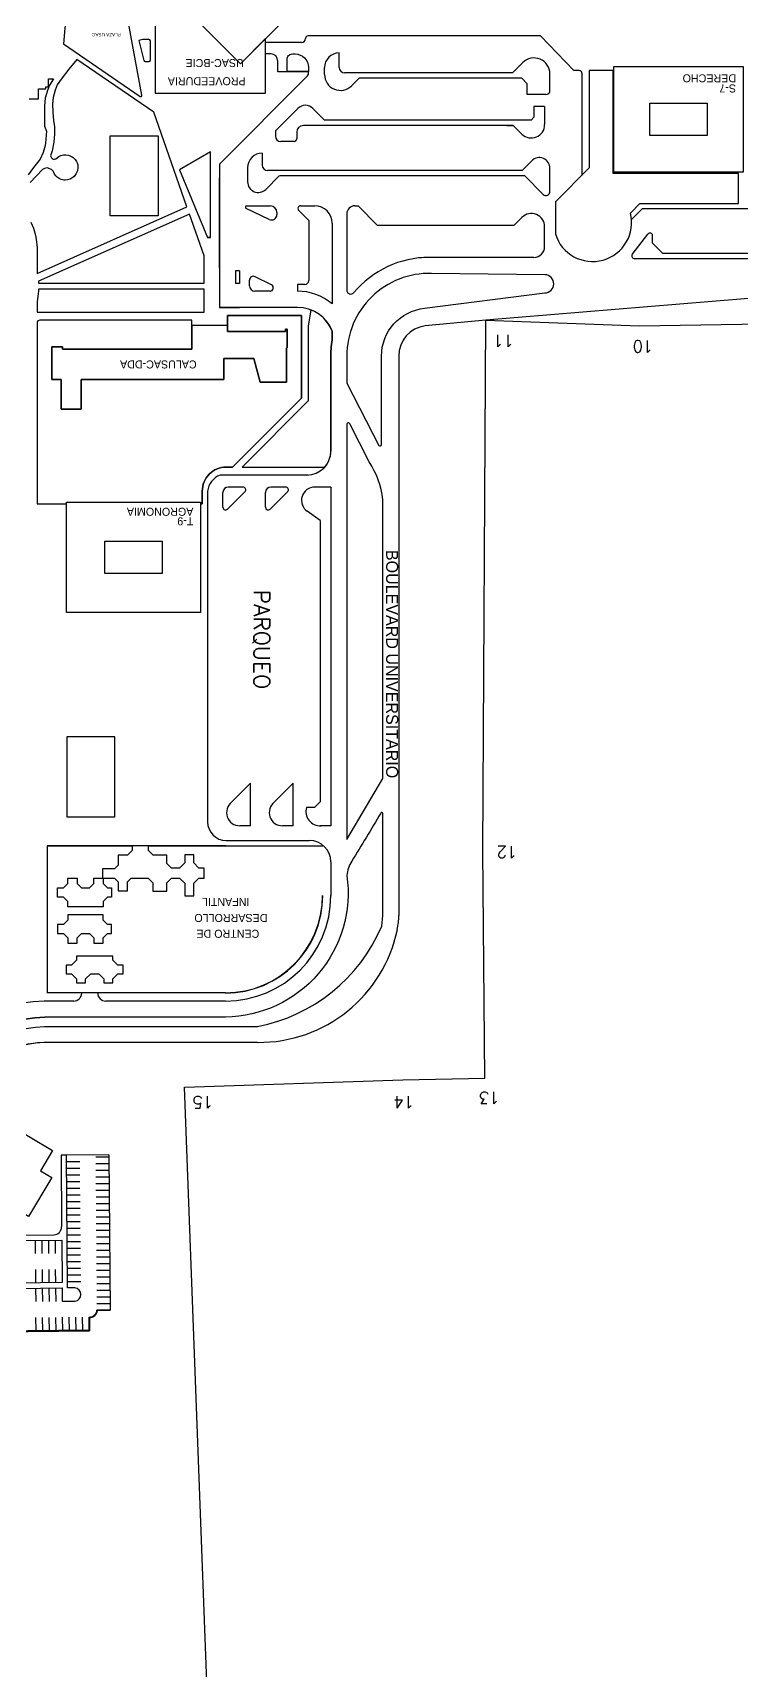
# Model space of a CAD drawing. Header units: millimetres. Extents: x 1062 to 2630, y 446 to 2121.
# Drawn here: x 1840 to 2106, y 1100 to 1714 of the extents above; entities that cross this region are included whole.
import ezdxf

# ---------------------------------------------------------------- set-up
doc = ezdxf.new("R2010")
doc.units = ezdxf.units.MM
for name, color, linetype in [('1 EDIFICIO_MOSHE', 5, 'Continuous'), ('2 AREA VERDE_MOSHE', 3, 'Continuous'), ('3 LIMITE GENERAL_MOSHE', 4, 'Continuous'), ('5 TEXTO_MOSHE', 1, 'Continuous'), ('6 AREAS DEPORTIVAS', 194, 'Continuous'), ('7 ZONA DE PARQUEO MOSHE', 132, 'Continuous')]:
    doc.layers.add(name, color=color, linetype=linetype)
doc.styles.add('md', font='')
doc.styles.add('R', font='romans.shx')
doc.styles.get('md').set_extended_font_data('MicrogrammaDMedExt')

msp = doc.modelspace()

# ---------------------------------------------------------------- linework, layer by layer
at = {"layer": '1 EDIFICIO_MOSHE', "linetype": 'Continuous', "ltscale": 0.05}
msp.add_line((1852.53, 1497.96), (1852.53, 1534.5), dxfattribs=at)
at = {"layer": '1 EDIFICIO_MOSHE'}
msp.add_lwpolyline([(1886.05, 1734.35), (1917.91, 1702.5), (1949.81, 1734.4), (1917.96, 1766.25), (1886.06, 1734.35)], dxfattribs=at)
for points in [[(1895.94, 1724.47), (1885.84, 1724.47), (1885.84, 1691.46), (1927.37, 1691.46), (1927.37, 1711.95), (1917.91, 1702.5)], [(2106.87, 1661.84), (2058.22, 1661.84), (2058.22, 1701.49), (2106.87, 1701.49)], [(2093.36, 1675.56), (2071.73, 1675.56), (2071.73, 1687.77), (2093.36, 1687.77)], [(1872.05, 1401.74), (1870.63, 1400.33), (1866.12, 1400.33), (1866.12, 1396.89), (1870.63, 1396.89), (1872.05, 1395.48), (1872.05, 1392.15), (1875.45, 1392.15), (1875.45, 1395.48), (1876.86, 1396.89), (1880.3, 1396.89), (1883.23, 1396.89), (1885, 1395.12), (1885, 1392.02), (1890.3, 1392.02), (1890.3, 1395.12), (1892.07, 1396.89), (1895.07, 1396.89), (1896.99, 1394.98), (1896.99, 1390.18), (1900.39, 1390.18), (1900.39, 1394.98), (1902.3, 1396.89), (1904.3, 1396.89), (1904.3, 1400.65), (1902.3, 1400.65), (1900.39, 1402.57), (1900.39, 1405.57), (1896.99, 1405.57), (1896.99, 1402.57), (1895.07, 1400.65), (1892.07, 1400.65), (1890.3, 1402.42), (1890.3, 1405.53), (1885.1, 1405.53), (1883.33, 1407.3), (1883.33, 1409), (1877.22, 1409), (1877.22, 1407.3), (1875.45, 1405.53), (1872.05, 1405.53)], [(1849.23, 1393.19), (1851.43, 1393.19), (1853.06, 1394.82), (1853.06, 1396.82), (1856.56, 1396.82), (1856.56, 1394.82), (1858.19, 1393.19), (1861.19, 1393.19), (1862.82, 1394.82), (1862.82, 1396.82), (1866.32, 1396.82), (1866.32, 1394.82), (1867.95, 1393.19), (1869.45, 1393.19), (1869.45, 1389.79), (1867.95, 1389.79), (1866.32, 1388.16), (1866.32, 1386.16), (1853.06, 1386.16), (1853.06, 1388.16), (1851.43, 1389.79), (1849.23, 1389.79)], [(1849.23, 1376.12), (1851.43, 1376.12), (1853.06, 1374.49), (1853.06, 1372.49), (1856.56, 1372.49), (1856.56, 1374.49), (1858.19, 1376.12), (1861.19, 1376.12), (1862.82, 1374.49), (1862.82, 1372.49), (1866.32, 1372.49), (1866.32, 1374.49), (1867.95, 1376.12), (1869.45, 1376.12), (1869.45, 1379.53), (1867.95, 1379.53), (1866.32, 1381.15), (1866.32, 1383.16), (1853.06, 1383.16), (1853.06, 1381.15), (1851.43, 1379.53), (1849.23, 1379.53)], [(1854.45, 1364.17), (1852.45, 1364.17), (1852.45, 1360.97), (1854.45, 1360.97), (1856.36, 1359.06), (1856.36, 1357.56), (1859.76, 1357.56), (1859.76, 1359.06), (1861.68, 1360.97), (1864.68, 1360.97), (1866.59, 1359.06), (1866.59, 1357.56), (1869.99, 1357.56), (1869.99, 1359.06), (1871.91, 1360.97), (1873.91, 1360.97), (1873.91, 1364.17), (1871.91, 1364.17), (1869.99, 1366.08), (1869.99, 1367.59), (1856.36, 1367.59), (1856.36, 1366.08)], [(1847.01, 1284.57), (1838.26, 1269.89), (1834.57, 1272.09), (1830.39, 1265.09), (1804.67, 1280.42), (1822.08, 1309.63), (1847.29, 1294.6), (1842.8, 1287.08)]]:
    msp.add_lwpolyline(points, close=True, dxfattribs=at)
at = {"layer": '1 EDIFICIO_MOSHE', "linetype": 'Continuous', "ltscale": 0.05}
for points in [[(1934.83, 1602.03), (1913.05, 1602.03), (1913.05, 1604.23), (1899.64, 1604.23), (1899.64, 1595.36), (1851.03, 1595.36), (1851.03, 1596.27), (1847.07, 1596.27), (1847.07, 1583.98), (1850.58, 1583.98), (1850.58, 1572.89), (1858.04, 1572.89), (1858.04, 1583.98), (1911.75, 1583.98), (1911.75, 1591.91), (1923.01, 1591.91), (1925.31, 1583.03), (1935.23, 1583.03), (1935.23, 1595.92), (1935.53, 1595.92), (1935.53, 1602.93), (1934.83, 1602.93)], [(1902.99, 1496.55), (1852.53, 1496.55), (1852.53, 1538), (1902.99, 1538)], [(1888.57, 1511.17), (1866.95, 1511.17), (1866.95, 1523.39), (1888.57, 1523.39)]]:
    msp.add_lwpolyline(points, close=True, dxfattribs=at)
at = {"layer": '2 AREA VERDE_MOSHE'}
for p, q in [((1906.69, 1669.47), (1895.03, 1662.74)), ((1906.69, 1637.29), (1906.69, 1669.47)), ((1895.03, 1662.74), (1905.59, 1637.29)), ((1906.69, 1637.29), (1905.59, 1637.29)), ((1904.27, 1615.46), (1904.27, 1617.96)), ((1940.88, 1608.08), (1940.88, 1604.08)), ((1957.9, 1592.81), (1957.9, 1582.61)), ((1957.9, 1513.75), (1957.9, 1440.41))]:
    msp.add_line(p, q, dxfattribs=at)
for points in [[(1880.31, 1690.27, 0.646086), (1880.94, 1690.68), (1880.94, 1690.7), (1874.06, 1727.56, 0.36095), (1872.9, 1728.39), (1859.94, 1728.4), (1852.58, 1717.67), (1852.02, 1716.84), (1851.94, 1715.84), (1851.49, 1710.02)], [(1881.68, 1703.75, 0.362551), (1884.11, 1703.76), (1884.11, 1711.07, 0.411263), (1883.51, 1711.67), (1881.84, 1711.67, 0.081774), (1879.79, 1711.22)], [(2068.03, 1650.02), (2105.07, 1650.02), (2105.07, 1661.39), (2058.02, 1661.39), (2058.02, 1699.94), (2049.01, 1699.94), (2049.01, 1663.4), (2036.26, 1650.65), (2036.26, 1638.64, 0.972543), (2064.49, 1646.48)], [(2032.33, 1623.35), (1989.76, 1623.84, 0.421965), (1957.9, 1592.81), (1957.9, 1582.61), (1969.88, 1559.27, 0.704713), (1970.92, 1559.61), (1970.92, 1565.78), (1970.92, 1592.81, -0.385077), (1987.13, 1610.74), (2032.26, 1616.54, 0.988542)], [(1940.88, 1577.05), (1940.88, 1608.08), (1913.05, 1608.08), (1913.05, 1604.23), (1913.05, 1602.03), (1934.83, 1602.03), (1934.83, 1602.93), (1935.53, 1602.93), (1935.53, 1595.92), (1935.23, 1595.92), (1935.23, 1583.03), (1925.31, 1583.03), (1923.01, 1591.91), (1911.75, 1591.91), (1911.75, 1583.98), (1858.04, 1583.98), (1858.04, 1572.89), (1850.58, 1572.89), (1850.58, 1583.98), (1847.07, 1583.98), (1847.07, 1596.27), (1851.03, 1596.27), (1851.03, 1595.36), (1899.64, 1595.36), (1899.64, 1604.23), (1899.64, 1606.28), (1874.22, 1606.28), (1856.2, 1606.28), (1842.51, 1606.28, 0.411142), (1841.52, 1605.29), (1841.52, 1537.4), (1852.53, 1537.4), (1852.53, 1538), (1902.99, 1538), (1902.99, 1537.4), (1903.59, 1537.4), (1903.59, 1542.15, -0.414214), (1912.6, 1551.16), (1915, 1551.16)], [(1951.9, 1592.04, -0.046439), (1952.4, 1598.88), (1952.4, 1602.22, 0.210319), (1944.37, 1610.16), (1943.39, 1604.08), (1943.38, 1575.97), (1918.54, 1551.16), (1949.61, 1551.16, 0.184483), (1951.9, 1557.17)]]:
    msp.add_lwpolyline(points, format="xyb", close=True, dxfattribs=at)
for points in [[(1856.51, 1704.16), (1853.46, 1700.53), (1850.61, 1696.76), (1849.04, 1694.63), (1848.33, 1692.57), (1847.54, 1689.81), (1847.32, 1687.51), (1847.42, 1684.34), (1847.75, 1681.2), (1848.05, 1678.8), (1848.06, 1676.11), (1847.79, 1673.15), (1847.17, 1669.83), (1846.59, 1667.98), (1846.89, 1667.21), (1847.28, 1666.86), (1847.71, 1666.69), (1848.12, 1666.69), (1848.59, 1666.79), (1849.72, 1667.71), (1850.51, 1668.08), (1851.45, 1668.31), (1852.28, 1668.36), (1853.3, 1668.21), (1854.17, 1667.89), (1854.69, 1667.61), (1855.08, 1667.33), (1855.85, 1666.55), (1856.3, 1665.87), (1856.56, 1665.31), (1856.79, 1664.53), (1856.88, 1663.6), (1856.7, 1662.3), (1856.27, 1661.28), (1855.46, 1660.22), (1854.6, 1659.55), (1853.93, 1659.21), (1852.98, 1658.93), (1852.12, 1658.85), (1851.63, 1658.87), (1850.55, 1659.12), (1849.77, 1659.47), (1849.13, 1659.91), (1848.51, 1660.51), (1848.1, 1661.06), (1847.78, 1661.67), (1847.59, 1662.16), (1846.92, 1662.83), (1845.3, 1663.46), (1844.27, 1663.25), (1843.55, 1662.78), (1838.94, 1657.98)], [(1839.22, 1643.01), (1840.19, 1640.78), (1840.71, 1639.09), (1841.06, 1637.45), (1841.34, 1635.68), (1841.52, 1633.43), (1841.52, 1630.46), (1841.52, 1627.77), (1841.52, 1625.07), (1841.52, 1623.76), (1897.81, 1648.87), (1885.35, 1684.39), (1856.51, 1704.16)], [(1847.66, 1696.84), (1846.25, 1694.53), (1845.49, 1692.43), (1844.51, 1689.66), (1844.31, 1686.76), (1844.31, 1683.15), (1844.31, 1680.89), (1844.31, 1679.11), (1845.11, 1677.21), (1844.7, 1672.76), (1844.55, 1671.84), (1843.84, 1669.19), (1842.69, 1666.7), (1840.14, 1663.55), (1838.21, 1660.87)], [(1838.52, 1689.33), (1842.02, 1689.33), (1842.02, 1693.08), (1844.77, 1693.08), (1844.77, 1693.83), (1845.77, 1693.83), (1845.77, 1696.84), (1847.66, 1696.84)], [(1904.27, 1620.17), (1904.27, 1630.48), (1898.81, 1646.03), (1842.02, 1620.9), (1842.02, 1620.17), (1904.27, 1620.17)]]:
    msp.add_lwpolyline(points, dxfattribs=at)
for points in [[(1937.45, 1706.19), (1938.51, 1706.19, -0.414214), (1943.51, 1701.19), (1943.51, 1699.59), (1935.43, 1699.59), (1935.43, 1704.19, -0.414214), (1937.43, 1706.19)], [(1913.05, 1604.23), (1913.05, 1608.08), (1940.88, 1608.08), (1940.88, 1577.05), (1915, 1551.16), (1912.6, 1551.16, 0.414214), (1903.59, 1542.15), (1903.59, 1537.4)], [(1957.9, 1513.75), (1957.9, 1411.41), (1971.42, 1434.27), (1971.42, 1539.01, 0.119114), (1966.32, 1553.06), (1959, 1567.32, 1.006899), (1957.9, 1567.01), (1957.9, 1411.41)], [(1795.36, 1316.5, -0.243177), (1844.42, 1344.75, 0.243177), (1795.36, 1316.5), (1692.5, 1138.34, -0.13103), (1664.04, 1125.14, 0.005843), (1656.91, 1122.24), (1631.95, 1114.78, 0.767299), (1632.1, 1114.23), (1665.8, 1114.23, 0.221587), (1693.26, 1132.65), (1798.38, 1314.72, -0.241624), (1844.37, 1341.24), (1924.36, 1341.24, 0.250142), (1971.01, 1378.8), (1971.42, 1382.85), (1971.39, 1421.11, 0.765839), (1970.63, 1421.32, -0.007872), (1959.77, 1403.3, 0.115276), (1957.92, 1397.86, -0.452977), (1912.35, 1344.74), (1844.42, 1344.75)]]:
    msp.add_lwpolyline(points, format="xyb", dxfattribs=at)
for points in [[(1906.69, 1669.47), (1895.03, 1662.74), (1905.59, 1637.29), (1906.69, 1637.29)], [(1904.27, 1617.96), (1896.09, 1617.96), (1866.06, 1617.96), (1842.02, 1617.96), (1842.02, 1617.18), (1841.52, 1613.28), (1841.52, 1609.3), (1863.09, 1609.3), (1904.27, 1609.3)]]:
    msp.add_lwpolyline(points, close=True, dxfattribs=at)
at = {"layer": '3 LIMITE GENERAL_MOSHE'}
msp.add_lwpolyline([(1929.32, 455), (1896.9, 1318.36), (1979, 1321.16), (2009.75, 1321.86), (2009.05, 1407.1), (2010.09, 1606.25), (2067.74, 1604.15), (2260.59, 1607.29)], dxfattribs=at)
at = {"layer": '6 AREAS DEPORTIVAS'}
msp.add_lwpolyline([(1887.04, 1645.41), (1869.02, 1645.41), (1869.02, 1675.44), (1887.04, 1675.44)], close=True, dxfattribs=at)
msp.add_lwpolyline([(1852.73, 1449.9), (1852.73, 1419.87), (1870.75, 1419.87), (1870.75, 1449.9), (1852.73, 1449.9)], dxfattribs=at)
at = {"layer": '7 ZONA DE PARQUEO MOSHE'}
for p, q in [((1940.88, 1710.45), (1927.37, 1710.45)), ((1942.38, 1711.95), (1942.38, 1711.95)), ((2030.72, 1712.95), (1943.39, 1712.95)), ((2043.14, 1699.94), (2030.72, 1712.95)), ((1929.42, 1706.19), (1927.37, 1706.19)), ((1931.93, 1699.44), (1931.93, 1703.69)), ((1955.03, 1701.11), (1955.03, 1706.61)), ((2020.1, 1699.06), (2023.99, 1702.94)), ((1910.1, 1664.88), (1942.93, 1697.71)), ((1943.51, 1699.44), (1931.93, 1699.44)), ((1949.52, 1698.54), (1949.52, 1701.06)), ((2020.1, 1699.06), (1957.03, 1699.1)), ((1962.54, 1697.06), (1959.78, 1694.3)), ((2023.61, 1697.06), (1962.54, 1697.06)), ((2025.73, 1694.93), (2023.61, 1697.06)), ((2034.24, 1692.43), (2034.24, 1698.69)), ((2045.25, 1699.94), (2043.14, 1699.94)), ((2046.25, 1698.94), (2046.25, 1660.64)), ((2025.73, 1690.93), (2025.73, 1694.93)), ((2032.74, 1690.93), (2025.73, 1690.93)), ((1931.06, 1677.35), (1939.49, 1685.78)), ((1949.58, 1681.36), (1945.16, 1685.78)), ((2032.24, 1686.42), (2028.23, 1686.42)), ((2028.23, 1686.42), (2028.23, 1682.42)), ((2032.24, 1686.42), (2032.24, 1679.67)), ((2020.47, 1679.35), (1941.57, 1679.35)), ((2020.47, 1679.35), (1941.57, 1679.35)), ((2027.17, 1681.36), (1949.58, 1681.36)), ((2018.97, 1679.35), (2017.97, 1679.35)), ((2017.97, 1679.35), (2020.47, 1679.35)), ((2020.47, 1679.35), (2023.69, 1676.14)), ((2028.23, 1682.42), (2027.17, 1681.36)), ((1931.06, 1677.35), (1931.06, 1675.35)), ((1938.07, 1673.35), (1933.06, 1673.35)), ((1939.07, 1676.85), (1939.07, 1674.35)), ((1926.12, 1668.97), (1926.12, 1664.46)), ((2023.73, 1662.46), (2027.4, 1666.14)), ((1910.1, 1664.88), (1910.1, 1611.09)), ((1910.1, 1661.74), (1910.1, 1611.09)), ((1910.1, 1661.74), (1910.1, 1625.91)), ((1910.1, 1625.91), (1910.1, 1659.55)), ((1920.61, 1663.46), (1920.61, 1658.21)), ((1932.52, 1660.45), (1927.45, 1655.38)), ((2023.73, 1662.46), (1928.12, 1662.46)), ((2024.73, 1660.46), (1932.66, 1660.46)), ((2024.73, 1660.46), (2031.68, 1653.51)), ((2024.73, 1660.46), (2024.73, 1660.46)), ((2034.24, 1654.57), (2034.24, 1663.3)), ((1928.75, 1644.07), (1920.08, 1648.25)), ((1920.3, 1649.2), (1929.12, 1649.2)), ((1939.84, 1647.49), (1943.62, 1643.71)), ((1940.55, 1649.2), (1945.89, 1649.2)), ((1960.91, 1649.2), (1962.16, 1649.2)), ((1962.16, 1649.2), (1969.49, 1641.87)), ((2068.86, 1648.02), (2064.88, 1644.04)), ((2164.44, 1648.02), (2068.86, 1648.02)), ((1931.62, 1646.7), (1931.62, 1645.88)), ((1943.62, 1643.71), (1943.62, 1621.19)), ((1952.4, 1642.69), (1952.4, 1612.39)), ((1957.9, 1646.2), (1957.9, 1617.58)), ((2020.72, 1641.87), (1969.49, 1641.87)), ((2020.72, 1641.87), (2017.97, 1641.87)), ((2020.72, 1641.87), (2023.69, 1644.84)), ((2032.24, 1633.86), (2032.24, 1641.3)), ((2065.18, 1630.97), (2071.01, 1638.6)), ((2072.81, 1635.25), (2072.81, 1637.99)), ((2076.7, 1631.36), (2072.81, 1635.25)), ((2028.23, 1629.86), (1988.94, 1629.86)), ((2164.05, 1629.36), (2065.97, 1629.36)), ((2148.04, 1631.36), (2076.7, 1631.36)), ((1916.1, 1624.85), (1916.1, 1620.1)), ((1917.61, 1624.85), (1916.1, 1624.85)), ((1917.61, 1624.85), (1917.61, 1620.1)), ((1929.61, 1619.55), (1923.51, 1622.6)), ((1917.61, 1620.1), (1916.1, 1620.1)), ((1921.34, 1619.19), (1921.34, 1621.26)), ((1929.05, 1617.18), (1923.34, 1617.18)), ((1942.11, 1619.69), (1939.36, 1619.69)), ((1939.36, 1619.69), (1939.36, 1617.18)), ((1939.36, 1611.09), (1910.1, 1611.09)), ((1910.1, 1611.09), (1917.61, 1611.09)), ((2124.27, 1615.64), (2010.09, 1606.25)), ((1952.4, 1602.22), (1952.4, 1598.88)), ((1951.9, 1592.04), (1951.9, 1557.17)), ((1977.42, 1592.81), (1977.42, 1382.85)), ((1977.42, 1592.81), (1977.42, 1382.85)), ((1943.39, 1548.16), (1910.28, 1548.16)), ((1918.95, 1543.66), (1913.36, 1543.66)), ((1934.97, 1543.65), (1929.38, 1543.65)), ((1951.9, 1543.65), (1945.89, 1543.65)), ((1951.9, 1543.65), (1951.9, 1416.51)), ((1951.9, 1543.65), (1951.9, 1416.51)), ((1905.59, 1542.15), (1905.59, 1418.01)), ((1905.59, 1542.15), (1905.59, 1418.01)), ((1911.35, 1536.06), (1911.35, 1541.65)), ((1919.66, 1541.95), (1913.06, 1535.35)), ((1927.37, 1536.06), (1927.37, 1541.65)), ((1935.68, 1541.95), (1929.08, 1535.35)), ((1947.89, 1531.14), (1943.02, 1534.55)), ((1947.89, 1531.14), (1947.89, 1425.52)), ((1947.89, 1531.14), (1947.89, 1425.52)), ((1921.74, 1432.53), (1914.66, 1425.45)), ((1921.74, 1432.53), (1914.66, 1425.45)), ((1921.74, 1416.51), (1921.74, 1432.53)), ((1921.74, 1416.51), (1921.74, 1432.53)), ((1937.76, 1432.53), (1930.68, 1425.45)), ((1937.76, 1432.53), (1930.68, 1425.45)), ((1937.76, 1416.51), (1937.76, 1432.53)), ((1937.76, 1416.51), (1937.76, 1432.53)), ((1921.74, 1416.51), (1921.74, 1428.05)), ((1921.74, 1416.51), (1921.74, 1428.05)), ((1921.74, 1416.51), (1921.74, 1428.05)), ((1921.74, 1416.51), (1921.74, 1428.05)), ((1937.76, 1416.51), (1937.76, 1428.05)), ((1937.76, 1416.51), (1937.76, 1428.05)), ((1945.77, 1423.4), (1942.76, 1423.4)), ((1945.77, 1423.4), (1942.76, 1423.4)), ((1947.89, 1425.52), (1945.77, 1423.4)), ((1947.89, 1425.52), (1945.77, 1423.4)), ((1921.74, 1416.51), (1917.73, 1416.51)), ((1921.74, 1416.51), (1917.73, 1416.51)), ((1921.74, 1416.51), (1917.73, 1416.51)), ((1921.74, 1416.51), (1917.73, 1416.51)), ((1937.76, 1416.51), (1933.75, 1416.51)), ((1937.76, 1416.51), (1933.75, 1416.51)), ((1951.9, 1416.51), (1947.89, 1416.51)), ((1951.9, 1416.51), (1947.89, 1416.51)), ((1912.6, 1409), (1845.27, 1409)), ((1845.27, 1409), (1845.27, 1353.75)), ((1845.27, 1409), (1845.27, 1353.75)), ((1912.6, 1409), (1845.27, 1409)), ((1877.22, 1408.9), (1845.27, 1408.9)), ((1877.22, 1408.9), (1845.27, 1408.9)), ((1845.37, 1409), (1845.37, 1353.85)), ((1845.37, 1409), (1845.37, 1353.85)), ((1948.79, 1408.9), (1883.33, 1408.9)), ((1948.79, 1408.9), (1883.33, 1408.9)), ((1912.6, 1411), (1943.89, 1411)), ((1912.6, 1411), (1943.89, 1411)), ((1912.6, 1409), (1948.89, 1409)), ((1912.6, 1409), (1948.89, 1409)), ((1951.9, 1402.99), (1951.9, 1390.3)), ((1951.9, 1402.99), (1951.9, 1390.3)), ((1912.35, 1353.85), (1845.37, 1353.85)), ((1855.29, 1350.75), (1844.15, 1350.75)), ((1855.29, 1350.75), (1844.15, 1350.75)), ((1912.35, 1350.75), (1867.3, 1350.75)), ((1912.35, 1350.75), (1867.3, 1350.75)), ((1867.3, 1335.23), (1844.15, 1335.23)), ((1855.29, 1335.23), (1844.15, 1335.23)), ((1924.36, 1335.23), (1855.29, 1335.23)), ((1924.36, 1335.23), (1867.3, 1335.23)), ((1852.54, 1292.87), (1850.54, 1292.85)), ((1850.54, 1292.85), (1850.76, 1266.04)), ((1868.54, 1293), (1852.54, 1292.87)), ((1852.95, 1243.08), (1852.54, 1292.87)), ((1863.55, 1292.24), (1868.55, 1292.28)), ((1868.54, 1293), (1869.02, 1234.78)), ((1857.56, 1290.41), (1852.56, 1290.37)), ((1857.58, 1287.91), (1852.58, 1287.87)), ((1857.6, 1285.41), (1852.6, 1285.37)), ((1863.57, 1289.74), (1868.57, 1289.78)), ((1863.59, 1287.24), (1868.59, 1287.28)), ((1863.61, 1284.74), (1868.61, 1284.78)), ((1857.63, 1282.91), (1852.63, 1282.87)), ((1857.65, 1280.41), (1852.65, 1280.37)), ((1863.63, 1282.24), (1868.63, 1282.28)), ((1863.65, 1279.74), (1868.65, 1279.78)), ((1857.67, 1277.91), (1852.67, 1277.87)), ((1857.69, 1275.41), (1852.69, 1275.37)), ((1857.71, 1272.91), (1852.71, 1272.87)), ((1863.67, 1277.24), (1868.67, 1277.28)), ((1863.69, 1274.74), (1868.69, 1274.78)), ((1863.71, 1272.24), (1868.71, 1272.28)), ((1857.73, 1270.41), (1852.73, 1270.37)), ((1857.75, 1267.91), (1852.75, 1267.87)), ((1863.73, 1269.74), (1868.73, 1269.78)), ((1863.75, 1267.24), (1868.75, 1267.28)), ((1798.87, 1260.76), (1850.8, 1261.05)), ((1804.24, 1262.54), (1847.79, 1263.02)), ((1840.76, 1260.94), (1840.81, 1255.94)), ((1843.26, 1260.97), (1843.31, 1255.97)), ((1845.76, 1261), (1845.81, 1256)), ((1848.26, 1261.02), (1848.31, 1256.03)), ((1850.8, 1261.05), (1850.93, 1245.05)), ((1857.77, 1265.41), (1852.77, 1265.37)), ((1857.79, 1262.91), (1852.79, 1262.87)), ((1857.81, 1260.41), (1852.81, 1260.37)), ((1863.77, 1264.74), (1868.77, 1264.78)), ((1863.79, 1262.24), (1868.79, 1262.28)), ((1857.83, 1257.91), (1852.83, 1257.87)), ((1857.85, 1255.41), (1852.85, 1255.37)), ((1863.82, 1259.74), (1868.82, 1259.78)), ((1863.84, 1257.24), (1868.84, 1257.28)), ((1863.86, 1254.74), (1868.86, 1254.78)), ((1840.88, 1249.94), (1840.93, 1244.94)), ((1843.38, 1249.97), (1843.43, 1244.97)), ((1845.88, 1250), (1845.93, 1245)), ((1848.38, 1250.03), (1848.43, 1245.03)), ((1857.87, 1252.91), (1852.87, 1252.87)), ((1857.89, 1250.41), (1852.89, 1250.37)), ((1857.91, 1247.91), (1852.91, 1247.87)), ((1863.88, 1252.24), (1868.88, 1252.28)), ((1863.9, 1249.74), (1868.9, 1249.78)), ((1850.93, 1245.05), (1805.93, 1244.56)), ((1808.45, 1242.59), (1850.95, 1243.05)), ((1840.95, 1242.94), (1841.01, 1237.94)), ((1843.45, 1242.97), (1843.51, 1237.97)), ((1845.95, 1243), (1846.01, 1238)), ((1848.45, 1243.03), (1848.51, 1238.03)), ((1850.95, 1243.05), (1851.01, 1238.05)), ((1857.93, 1245.41), (1852.93, 1245.37)), ((1855.72, 1243.11), (1852.95, 1243.08)), ((1863.92, 1247.24), (1868.92, 1247.28)), ((1863.94, 1244.74), (1868.94, 1244.78)), ((1863.96, 1242.24), (1868.96, 1242.28)), ((1851.01, 1238.05), (1855.78, 1238.11)), ((1863.98, 1239.74), (1868.98, 1239.78)), ((1864, 1237.24), (1869, 1237.28)), ((1840.98, 1231.94), (1841.03, 1226.94)), ((1843.48, 1231.97), (1843.53, 1226.97)), ((1845.98, 1232), (1846.03, 1227)), ((1848.48, 1232.03), (1848.53, 1227.03)), ((1850.98, 1232.05), (1851.03, 1227.05)), ((1853.48, 1232.08), (1853.53, 1227.08)), ((1855.98, 1232.11), (1856.03, 1227.11)), ((1858.48, 1232.13), (1858.53, 1227.14)), ((1860.98, 1232.16), (1861.03, 1227.16)), ((1861.18, 1231.95), (1861.24, 1226.96)), ((1869.02, 1234.78), (1864.01, 1234.74)), ((1869.02, 1234.58), (1864.19, 1234.54)), ((1861.24, 1226.96), (1813.34, 1226.44)), ((1861.03, 1227.16), (1813.54, 1226.64)), ((1820.21, 1226.52), (1861.24, 1226.96))]:
    msp.add_line(p, q, dxfattribs=at)
for points in [[(1910.1, 1664.88), (1942.93, 1697.71)], [(1943.51, 1699.13), (1943.51, 1699.59)], [(2010.09, 1606.25), (1987.33, 1604.22)]]:
    msp.add_lwpolyline(points, dxfattribs=at)
for centre, radius, start, end in [((1940.88, 1711.95), 1.5, 270, 0), ((1943.39, 1711.95), 1, 90, 180), ((1929.42, 1703.69), 2.5, 360, 90), ((1955.03, 1701.06), 5.51, 90, 180), ((2028.23, 1698.69), 6.01, 0, 135), ((1941.51, 1699.13), 2, 315, 0), ((1955.53, 1698.54), 6.01, 180, 315), ((1957.03, 1701.11), 2, 180, 270), ((2045.25, 1698.94), 1, 0, 90), ((2032.74, 1692.43), 1.5, 270, 0), ((1942.32, 1682.95), 4, 45, 135), ((1941.57, 1676.85), 2.5, 90, 180), ((2027.23, 1679.67), 5.01, 225, 0), ((1933.06, 1675.35), 2, 180, 270), ((1938.07, 1674.35), 1, 270, 0), ((1926.12, 1663.46), 5.51, 90, 180), ((2030.23, 1663.3), 4, 0, 135), ((1928.12, 1664.46), 2, 180, 270), ((1924.61, 1658.21), 4, 180, 315), ((2032.74, 1654.57), 1.5, 225, 0), ((1920.3, 1648.7), 0.501, 90, 244.29005), ((1929.12, 1646.7), 2.5, 0, 90), ((1940.55, 1648.2), 1, 90, 225), ((1945.89, 1642.69), 6.51, 0, 90), ((1960.91, 1646.2), 3, 90, 180), ((1929.62, 1645.88), 2, 244.29005, 0), ((2027.23, 1641.3), 5.01, 0, 135), ((2071.81, 1637.99), 1, 0, 142.59965), ((1988.94, 1592.81), 37.04, 90, 140.01688), ((1988.94, 1592.81), 37.04, 90, 95.92267), ((2028.23, 1633.86), 4, 270, 0), ((2065.97, 1630.36), 1, 142.59965, 270), ((1922.84, 1621.26), 1.5, 63.43495, 180), ((1923.34, 1619.19), 2, 180, 270), ((1929.05, 1618.43), 1.25, 270, 63.43495), ((1939.36, 1597.07), 20.11, 49.60386, 90), ((1942.11, 1621.19), 1.5, 270, 0), ((1959.4, 1617.58), 1.5, 180, 320.01688), ((1939.36, 1597.07), 14.02, 21.56605, 90), ((1988.94, 1592.81), 11.51, 98.0207, 180), ((1988.94, 1592.81), 37.04, 170.56999, 181.2053), ((1942.89, 1557.17), 9.01, 270, 0), ((1912.99, 1541.21), 7.46, 111.3296, 172.76937), ((1913.36, 1541.65), 2, 90, 180), ((1918.95, 1542.65), 1, 315, 90), ((1929.38, 1541.65), 2, 90, 180), ((1934.97, 1542.65), 1, 315, 90), ((1945.89, 1538.65), 5.01, 90, 235), ((1912.36, 1536.06), 1, 180, 315), ((1928.37, 1536.06), 1, 180, 315), ((1917.73, 1421.51), 5, 127.91987, 270.041), ((1917.73, 1421.51), 5, 127.91987, 270.041), ((1933.75, 1421.51), 5, 127.91987, 270.041), ((1933.75, 1421.51), 5, 127.91987, 270.041), ((1947.94, 1421.89), 5.39, 163.79684, 271.7097), ((1947.94, 1421.89), 5.39, 163.79684, 271.7097), ((1912.6, 1418.01), 7.01, 180, 270), ((1943.89, 1402.99), 8.01, 0, 90), ((1943.89, 1402.99), 8.01, 0, 90), ((1912.35, 1390.3), 36.54, 270, 0), ((1912.35, 1390.3), 36.44, 270, 0), ((1912.35, 1390.3), 39.55, 270, 0), ((1912.35, 1390.3), 36.54, 270, 0), ((1912.35, 1390.3), 36.44, 270, 0), ((1951.39, 1382.85), 26.03, 348.35311, 0), ((1951.39, 1382.85), 26.03, 348.35311, 0), ((1924.91, 1388.3), 53.07, 269.33872, 348.35311), ((1924.91, 1388.3), 53.07, 269.33872, 348.35311), ((1855.29, 1353.75), 3, 270, 0), ((1855.29, 1353.75), 3, 270, 0), ((1867.3, 1353.75), 3, 180, 270), ((1867.3, 1353.75), 3, 180, 270), ((1847.22, 1283.18), 67.64, 92.60039, 147.39961), ((1847.22, 1283.18), 67.64, 92.60039, 147.39961), ((1847.22, 1283.18), 52.12, 92.60039, 146.97134), ((1847.31, 1283.07), 52.26, 93.476, 146.93404), ((1847.76, 1266.02), 3, 270.62598, 0.46609), ((1855.45, 1240.6), 2.52, 277.35327, 83.8987), ((1861.22, 1234.95), 2.8, 265.09421, 355.68479), ((1861.22, 1234.95), 3, 269.29168, 352.15864)]:
    msp.add_arc(centre, radius, start, end, dxfattribs=at)

# ---------------------------------------------------------------- texts
at = {"layer": '5 TEXTO_MOSHE'}
for s, height, rotation, style, p in [('USAC-BCIE', 3.003, 180, 'md', (1919.18, 1704.29)), ('PROVEEDURIA', 3.0034, 180, 'md', (1919.89, 1697.48)), ('DERECHO', 3.003, 180, 'md', (2104.15, 1698.57)), ('S-7', 3.003, 180, 'md', (2104.15, 1694.75)), ('11', 4.5, 180, 'R', (2020.65, 1600.77)), ('10', 4.5, 180, 'R', (2073.02, 1598.69)), ('CALUSAC-DDA', 3.0034, 180, 'md', (1901.49, 1591.18)), ('AGRONOMIA', 3.003, 180, 'md', (1900.24, 1535.88)), ('T-9', 3.003, 180, 'md', (1900.24, 1532.29)), ('BOULEVARD UNIVERSITARIO', 4.5052, 270, 'md', (1972.68, 1520.06)), ('PARQUEO', 6.007, 270, 'R', (1922.98, 1505.15)), ('12', 4.5, 180, 'R', (2021.92, 1408.89)), ('INFANTIL', 3.003, 180, 'md', (1921.31, 1389.46)), ('DESARROLLO', 3.003, 180, 'md', (1928.07, 1383.43)), ('CENTRO DE ', 3.003, 180, 'md', (1925.05, 1377.49)), ('13', 4.5, 180, 'R', (2015.28, 1316.69)), ('15', 4.5, 180, 'R', (1907.66, 1315.05)), ('14', 4.5, 180, 'R', (1983.23, 1315.03))]:
    msp.add_text(s, height=height, rotation=rotation, dxfattribs=dict(at, style=style)).set_placement(p)
at = {"layer": '5 TEXTO_MOSHE', "insert": (1872.95, 1712.82), "char_height": 1.251, "width": 14.4794, "attachment_point": 1, "rotation": 180}
msp.add_mtext('PLAZA USAC', dxfattribs=at)

doc.saveas('drawing.dxf')
